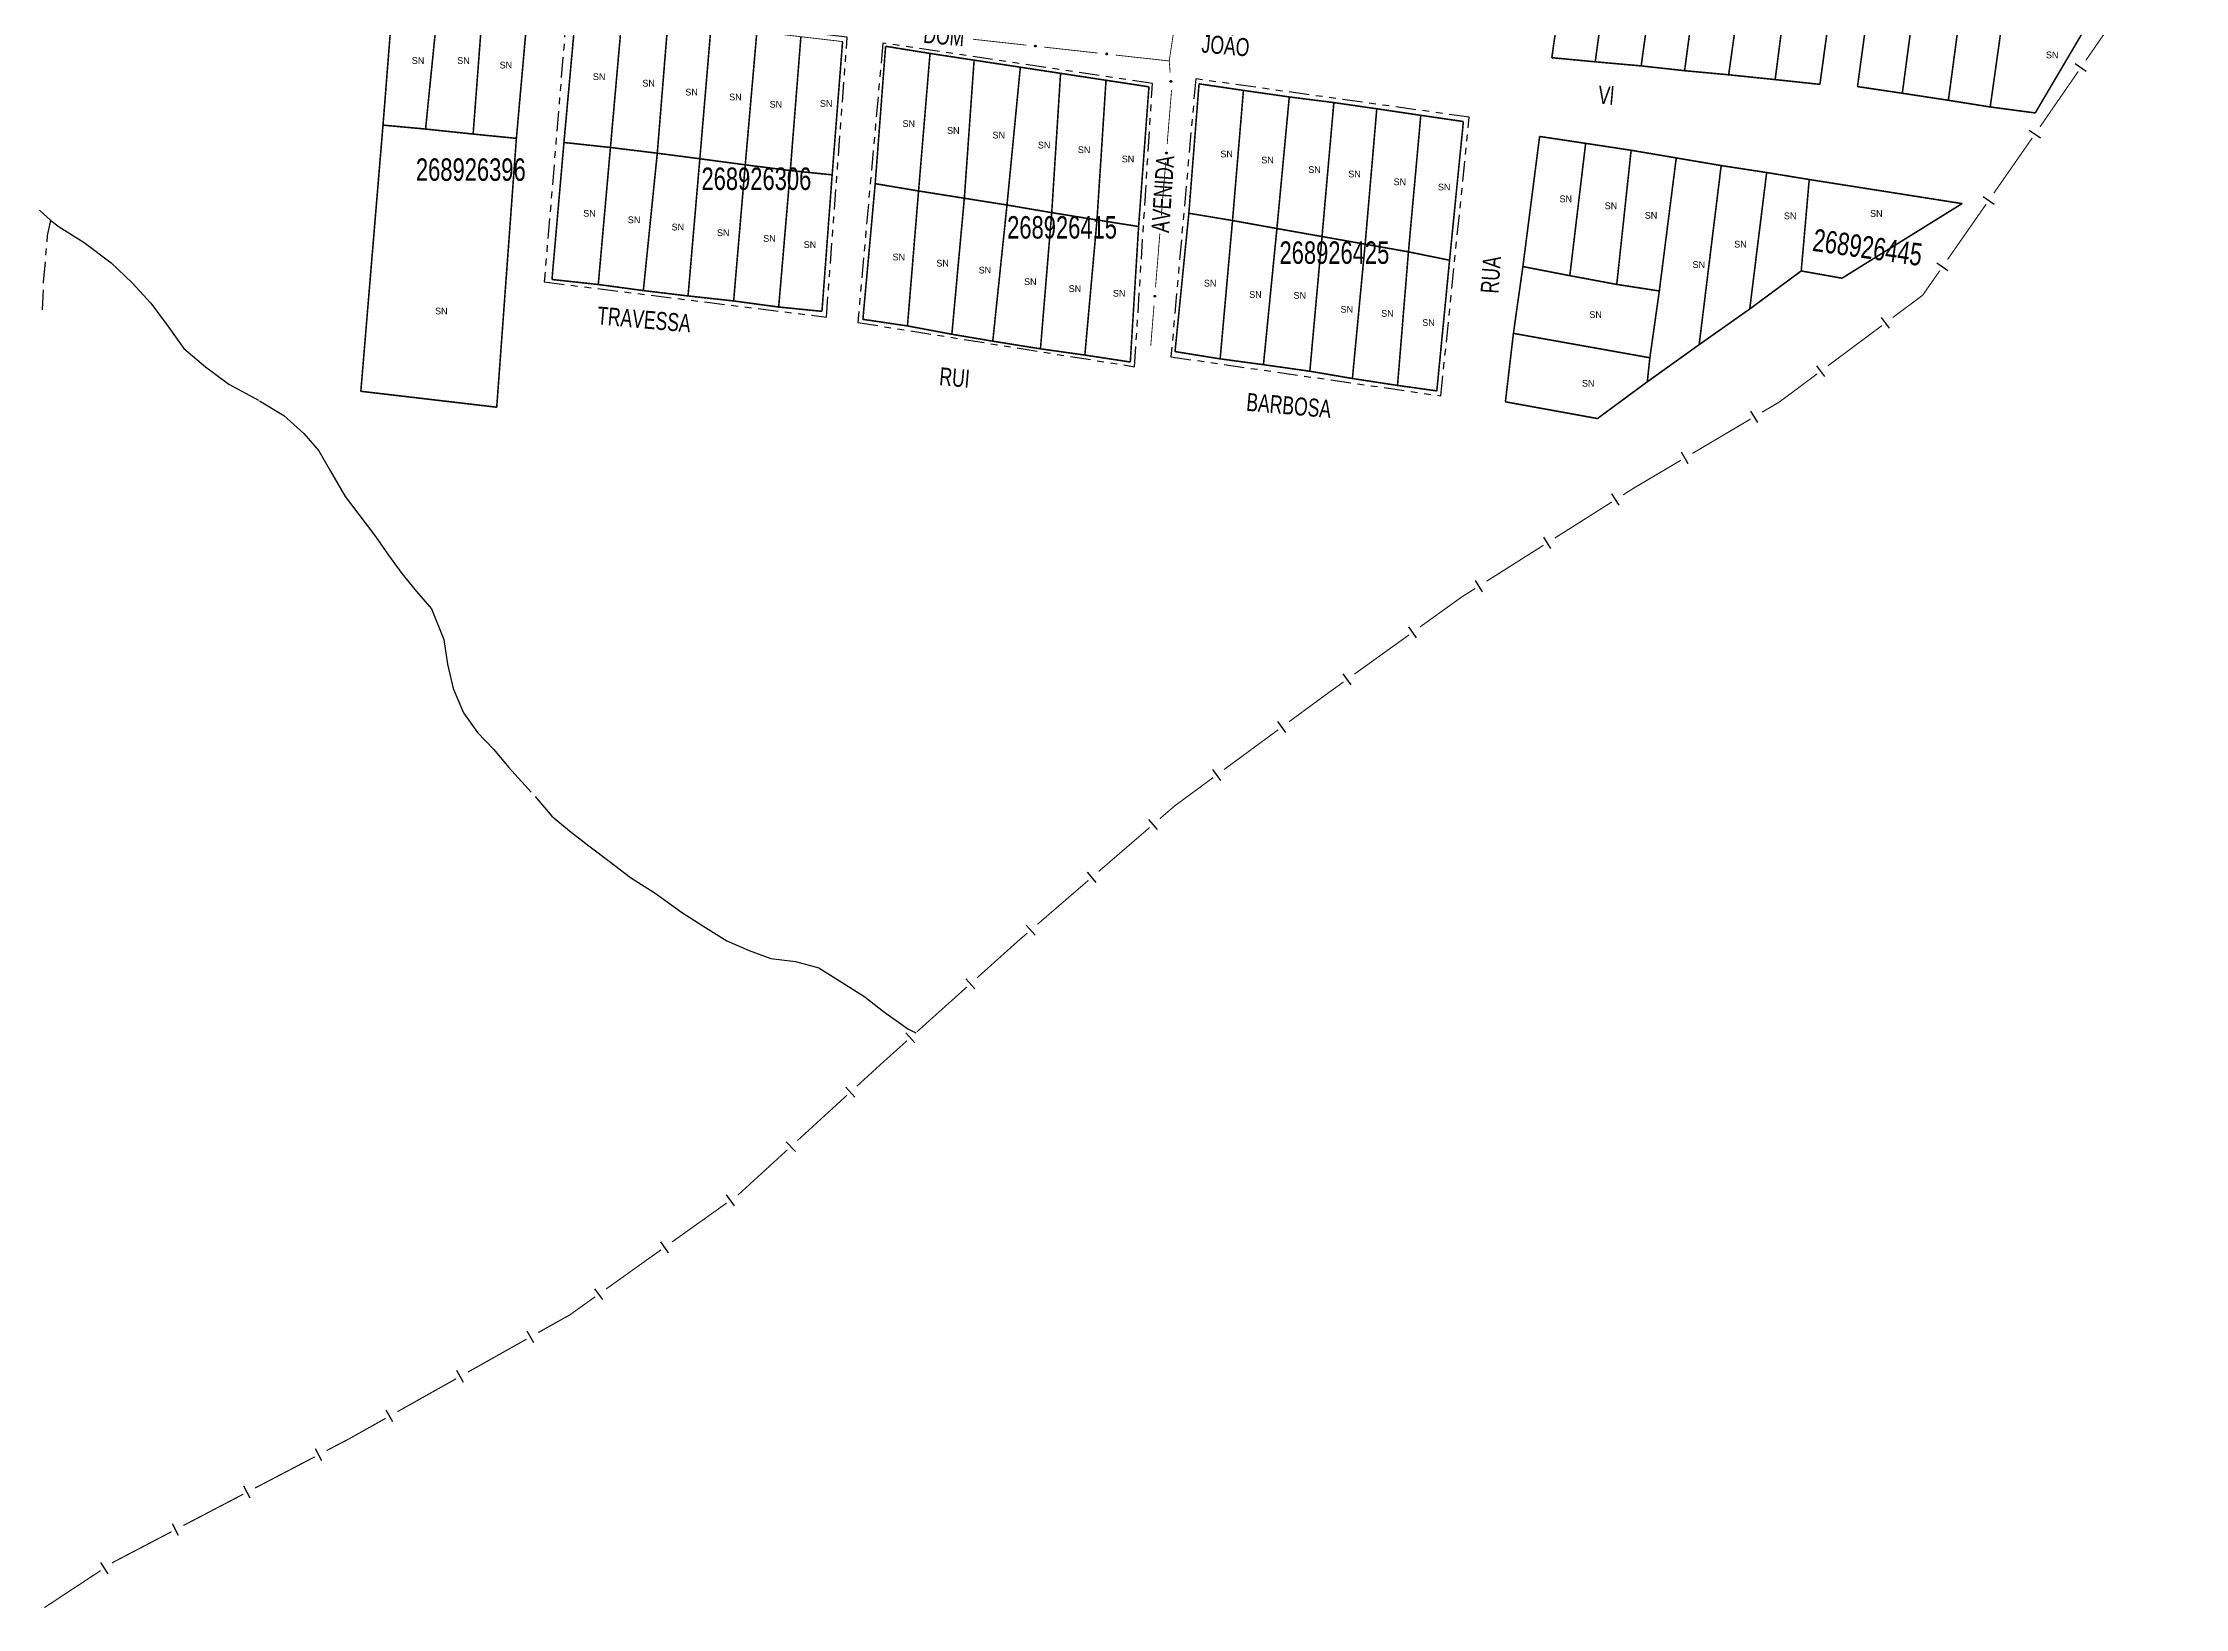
# Model space of a CAD drawing. Extents: x 211453 to 215163, y 4877397 to 4881305.
# Drawn here: x 213236.6 to 213713.9, y 4877944.4 to 4878293 of the extents above; entities that cross this region are included whole.
import ezdxf
from ezdxf.enums import TextEntityAlignment as Align

# ---------------------------------------------------------------- set-up
doc = ezdxf.new("R2010")
doc.units = 0
doc.header["$LTSCALE"] = 1.5
doc.header["$MEASUREMENT"] = 0
doc.linetypes.add('TRACO_13', pattern=[8, 5, -1, 1, -1])
doc.linetypes.add('TRACO_25', pattern=[8, 3, -1, 1, -1, 1, -1])
for name, color, linetype in [('CD_MALHA_LOTES', 7, 'CONTINUOUS'), ('CD_TXT_QUADRA', 255, 'CONTINUOUS'), ('HD-CURSO-INTER', 170, 'CONTINUOUS'), ('LM-LIM-SETORES-BAIRROS', 250, 'CONTINUOUS'), ('RU-QUADRA', 210, 'CONTINUOUS'), ('SV-EIXO-RUA-N-PAV', 6, 'CONTINUOUS'), ('SV-RUA-NAO-PAV', 7, 'CONTINUOUS'), ('SV-TXT-RUA-N-PAV', 7, 'CONTINUOUS'), ('Th_NmrPort', 1, 'CONTINUOUS')]:
    doc.layers.add(name, color=color, linetype=linetype)
doc.styles.add('ARIAL', font='ARIAL.SHX')

msp = doc.modelspace()

# ---------------------------------------------------------------- linework, layer by layer
at = {"layer": 'CD_MALHA_LOTES', "linetype": 'Continuous', "const_width": 0.35, "flags": 128}
for points in [[(213577.008342, 4878319.34088), (213572.820857, 4878289.685868)], [(213582.490142, 4878288.772235), (213586.525355, 4878318.503382)], [(213592.730447, 4878287.858602), (213596.803729, 4878317.513613)], [(213602.399732, 4878286.792697), (213606.396877, 4878316.676116)], [(213612.221289, 4878285.879063), (213616.408774, 4878315.686347)], [(213622.575799, 4878284.813158), (213626.45874, 4878314.696577)], [(213636.660977, 4878313.782944), (213632.549628, 4878283.747253)], [(213640.919478, 4878283.256101), (213644.914929, 4878312.59525)], [(213650.908107, 4878281.767599), (213654.864387, 4878311.49846)], [(213661.170933, 4878280.200756), (213665.205556, 4878310.323327)], [(213670.493654, 4878278.712254), (213674.763303, 4878309.069852)], [(213312.405541, 4878274.670173), (213314.716077, 4878303.950244)], [(213321.886706, 4878273.793763), (213324.834632, 4878303.073834)], [(213332.483303, 4878272.678332), (213334.714166, 4878302.197423)], [(213697.600051, 4878306.327875), (213680.521454, 4878277.380437)], [(213344.753047, 4878301.321013), (213342.123817, 4878271.722248)], [(213352.720414, 4878270.806001), (213355.429318, 4878300.60395)], [(213363.07799, 4878269.690569), (213365.70722, 4878299.408845)], [(213373.515239, 4878268.415791), (213375.905449, 4878297.974719)], [(213382.996405, 4878267.180849), (213385.506125, 4878296.859288)], [(213393.11496, 4878265.826397), (213395.704354, 4878295.504836)], [(213403.153842, 4878264.551618), (213405.510134, 4878294.360451)], [(213414.798428, 4878293.276459), (213412.47566, 4878263.595534)], [(213422.067887, 4878261.629913), (213424.385923, 4878292.228616)], [(213424.385923, 4878292.228616), (213434.2807, 4878290.633029)], [(213431.726713, 4878260.007231), (213434.2807, 4878290.633029)], [(213434.2807, 4878290.633029), (213444.101648, 4878289.137392)], [(213441.926434, 4878258.384548), (213444.101648, 4878289.137392)], [(213444.101648, 4878289.137392), (213454.401969, 4878287.568751)], [(213451.430719, 4878256.877771), (213454.401969, 4878287.568751)], [(213454.401969, 4878287.568751), (213463.369204, 4878286.203127)], [(213572.820857, 4878289.685868), (213582.490142, 4878288.772235)], [(213592.730447, 4878287.858602), (213582.490142, 4878288.772235)], [(213602.399732, 4878286.792697), (213592.730447, 4878287.858602)], [(213461.398627, 4878255.177818), (213463.369204, 4878286.203127)], [(213463.369204, 4878286.203127), (213473.492228, 4878284.661486)], [(213471.482442, 4878253.555135), (213473.492228, 4878284.661486)], [(213473.492228, 4878284.661486), (213483.056453, 4878283.204946)], [(213483.056453, 4878283.204946), (213480.751969, 4878252.087211)], [(213491.948773, 4878255.043278), (213494.218679, 4878283.862984)], [(213494.218679, 4878283.862984), (213504.108986, 4878282.403758)], [(213612.221289, 4878285.879063), (213602.399732, 4878286.792697)], [(213622.575799, 4878284.813158), (213612.221289, 4878285.879063)], [(213632.549628, 4878283.747253), (213622.575799, 4878284.813158)], [(213650.908107, 4878281.767599), (213640.919478, 4878283.256101)], [(213501.676943, 4878253.421917), (213504.108986, 4878282.403758)], [(213504.108986, 4878282.403758), (213514.323565, 4878280.944533)], [(213511.56725, 4878251.638419), (213514.323565, 4878280.944533)], [(213514.323565, 4878280.944533), (213524.254406, 4878279.687977)], [(213521.619693, 4878249.854921), (213524.254406, 4878279.687977)], [(213524.254406, 4878279.687977), (213533.82044, 4878278.30982)], [(213531.226261, 4878248.152491), (213533.82044, 4878278.30982)], [(213533.82044, 4878278.30982), (213543.629679, 4878276.850594)], [(213661.170933, 4878280.200756), (213650.908107, 4878281.767599)], [(213670.493654, 4878278.712254), (213661.170933, 4878280.200756)], [(213680.521454, 4878277.380437), (213670.493654, 4878278.712254)], [(213312.405541, 4878274.670173), (213307.465774, 4878215.392969)], [(213321.886706, 4878273.793763), (213312.405541, 4878274.670173)], [(213332.483303, 4878272.678332), (213321.886706, 4878273.793763)], [(213540.873364, 4878246.450061), (213543.629679, 4878276.850594)], [(213543.629679, 4878276.850594), (213553.114645, 4878275.472437)], [(213553.114645, 4878275.472437), (213550.034058, 4878244.585495)], [(213342.123817, 4878271.722248), (213332.483303, 4878272.678332)], [(213337.741765, 4878211.847491), (213342.123817, 4878271.722248)], [(213352.720414, 4878270.806001), (213350.051346, 4878240.290988)], [(213363.07799, 4878269.690569), (213352.720414, 4878270.806001)], [(213360.369085, 4878239.175557), (213363.07799, 4878269.690569)], [(213373.515239, 4878268.415791), (213363.07799, 4878269.690569)], [(213370.407966, 4878237.821105), (213373.515239, 4878268.415791)], [(213382.996405, 4878267.180849), (213373.515239, 4878268.415791)], [(213566.369277, 4878243.166803), (213570.098409, 4878272.148645)], [(213570.098409, 4878272.148645), (213580.353523, 4878270.608351)], [(213576.827061, 4878241.140101), (213580.353523, 4878270.608351)], [(213580.353523, 4878270.608351), (213590.487034, 4878269.068058)], [(213587.284844, 4878239.194467), (213590.487034, 4878269.068058)], [(213590.487034, 4878269.068058), (213600.539476, 4878267.365628)], [(213380.367174, 4878236.626), (213382.996405, 4878267.180849)], [(213393.11496, 4878265.826397), (213382.996405, 4878267.180849)], [(213390.525566, 4878235.510568), (213393.11496, 4878265.826397)], [(213403.153842, 4878264.551618), (213393.11496, 4878265.826397)], [(213400.564448, 4878234.156116), (213403.153842, 4878264.551618)], [(213412.47566, 4878263.595534), (213403.153842, 4878264.551618)], [(213596.76981, 4878237.735242), (213600.539476, 4878267.365628)], [(213600.539476, 4878267.365628), (213610.551385, 4878265.663198)], [(213605.646766, 4878225.777699), (213610.551385, 4878265.663198)], [(213610.551385, 4878265.663198), (213620.682438, 4878264.110029)], [(213616.91523, 4878233.722371), (213620.682438, 4878264.110029)], [(213620.682438, 4878264.110029), (213630.16905, 4878262.557189)], [(213412.47566, 4878263.595534), (213410.204961, 4878233.200032)], [(213419.324781, 4878231.417105), (213422.067887, 4878261.629913)], [(213431.726713, 4878260.007231), (213422.067887, 4878261.629913)], [(213429.254054, 4878229.948964), (213431.726713, 4878260.007231)], [(213441.926434, 4878258.384548), (213431.726713, 4878260.007231)], [(213628.386365, 4878242.193986), (213630.16905, 4878262.557189)], [(213630.16905, 4878262.557189), (213664.21846, 4878257.191583)], [(213439.144692, 4878228.094469), (213441.926434, 4878258.384548)], [(213451.430719, 4878256.877771), (213441.926434, 4878258.384548)], [(213448.262624, 4878226.549057), (213451.430719, 4878256.877771)], [(213461.398627, 4878255.177818), (213451.430719, 4878256.877771)], [(213458.887332, 4878224.849103), (213461.398627, 4878255.177818)], [(213471.482442, 4878253.555135), (213461.398627, 4878255.177818)], [(213491.948773, 4878255.043278), (213488.868185, 4878224.237405)], [(213501.676943, 4878253.421917), (213491.948773, 4878255.043278)], [(213664.21846, 4878257.191583), (213637.465991, 4878240.572625)], [(213468.77797, 4878223.458233), (213471.482442, 4878253.555135)], [(213480.751969, 4878252.087211), (213471.482442, 4878253.555135)], [(213480.751969, 4878252.087211), (213478.90042, 4878221.91282)], [(213498.920628, 4878222.616043), (213501.676943, 4878253.421917)], [(213511.56725, 4878251.638419), (213501.676943, 4878253.421917)], [(213508.567731, 4878221.318954), (213511.56725, 4878251.638419)], [(213521.619693, 4878249.854921), (213511.56725, 4878251.638419)], [(213518.903912, 4878219.859728), (213521.619693, 4878249.854921)], [(213531.226261, 4878248.152491), (213521.619693, 4878249.854921)], [(213528.388878, 4878218.238366), (213531.226261, 4878248.152491)], [(213540.873364, 4878246.450061), (213531.226261, 4878248.152491)], [(213538.441321, 4878216.698073), (213540.873364, 4878246.450061)], [(213550.034058, 4878244.585495), (213540.873364, 4878246.450061)], [(213550.034058, 4878244.585495), (213547.196675, 4878215.482051)], [(213350.051346, 4878240.290988), (213360.369085, 4878239.175557)], [(213564.261507, 4878228.290809), (213566.369277, 4878243.166803)], [(213576.827061, 4878241.140101), (213566.369277, 4878243.166803)], [(213587.284844, 4878239.194467), (213576.827061, 4878241.140101)], [(213628.386365, 4878242.193986), (213616.91523, 4878233.722371)], [(213637.465991, 4878240.572625), (213628.386365, 4878242.193986)], [(213370.407966, 4878237.821105), (213360.369085, 4878239.175557)], [(213380.367174, 4878236.626), (213370.407966, 4878237.821105)], [(213390.525566, 4878235.510568), (213380.367174, 4878236.626)], [(213400.564448, 4878234.156116), (213390.525566, 4878235.510568)], [(213596.76981, 4878237.735242), (213587.284844, 4878239.194467)], [(213594.66204, 4878222.859247), (213596.76981, 4878237.735242)], [(213410.204961, 4878233.200032), (213400.564448, 4878234.156116)], [(213429.254054, 4878229.948964), (213419.324781, 4878231.417105)], [(213616.91523, 4878233.722371), (213605.646766, 4878225.777699)], [(213439.144692, 4878228.094469), (213429.254054, 4878229.948964)], [(213448.262624, 4878226.549057), (213439.144692, 4878228.094469)], [(213458.887332, 4878224.849103), (213448.262624, 4878226.549057)], [(213562.478009, 4878213.050009), (213564.261507, 4878228.290809)], [(213564.261507, 4878228.290809), (213594.66204, 4878222.859247)], [(213605.646766, 4878225.777699), (213594.094563, 4878217.508754)], [(213468.77797, 4878223.458233), (213458.887332, 4878224.849103)], [(213478.90042, 4878221.91282), (213468.77797, 4878223.458233)], [(213488.868185, 4878224.237405), (213498.920628, 4878222.616043)], [(213508.567731, 4878221.318954), (213498.920628, 4878222.616043)], [(213518.903912, 4878219.859728), (213508.567731, 4878221.318954)], [(213594.66204, 4878222.859247), (213594.094563, 4878217.508754)], [(213528.388878, 4878218.238366), (213518.903912, 4878219.859728)], [(213538.441321, 4878216.698073), (213528.388878, 4878218.238366)], [(213547.196675, 4878215.482051), (213538.441321, 4878216.698073)], [(213594.094563, 4878217.508754), (213582.988235, 4878209.320877)], [(213307.465774, 4878215.392969), (213337.741765, 4878211.847491)], [(213582.988235, 4878209.320877), (213562.478009, 4878213.050009)]]:
    msp.add_lwpolyline(points, dxfattribs=at)
at = {"layer": 'HD-CURSO-INTER', "linetype": 'TRACO_13'}
msp.add_polyline3d([(213235.884545, 4878255.732645, 7.441945), (213238.417771, 4878253.426588, 7.441945), (213240.267246, 4878252.039334, 7.441945), (213245.846363, 4878248.539797, 7.441945), (213251.825301, 4878244.020354, 7.441945), (213256.524333, 4878239.580863, 7.441945), (213260.703374, 4878234.981367, 7.441945), (213264.302413, 4878230.121872, 7.421953), (213268.001394, 4878224.922407, 7.421953), (213272.860467, 4878220.822894, 7.282009), (213278.059558, 4878216.983371, 7.282009), (213284.878563, 4878213.263893, 7.222034), (213290.317722, 4878209.984334, 7.162057), (213294.796831, 4878205.964802, 7.022113), (213298.096046, 4878202.145214, 6.942146), (213300.695197, 4878197.605661, 6.88217), (213303.974132, 4878191.92622, 6.68225), (213307.033335, 4878187.926639, 6.662258), (213310.752369, 4878183.087146, 6.68225), (213313.651558, 4878178.927573, 6.68225), (213316.630748, 4878174.807998, 6.702242), (213319.869942, 4878170.828422, 6.622274), (213323.209142, 4878166.928842, 6.622274), (213325.987935, 4878160.089477, 6.642266), (213326.747062, 4878154.609936, 6.642266), (213328.04616, 4878149.170411, 6.562298), (213330.305203, 4878143.770914, 6.402362), (213333.464342, 4878139.391366, 6.442346), (213337.063544, 4878135.611786, 6.462338), (213340.362743, 4878131.692206, 6.442346), (213346.301383, 4878125.172921, 6.442346), (213350.040476, 4878120.733397, 6.242426), (213353.959741, 4878117.513783, 6.262418), (213358.238969, 4878114.194188, 6.28241), (213362.778164, 4878110.774611, 6.18245), (213367.577307, 4878107.11506, 6.122474), (213373.056434, 4878103.635519, 6.122474), (213378.895417, 4878099.356052, 6.142466), (213383.634657, 4878096.316451, 6.142466), (213388.993822, 4878093.036889, 6.162458), (213393.953171, 4878090.81723, 6.162458), (213398.832601, 4878089.097529, 6.162458), (213404.292154, 4878088.437763, 6.18245), (213409.531606, 4878087.01805, 6.18245), (213414.730783, 4878083.758482, 6.162458), (213419.76998, 4878080.558903, 6.122474), (213423.889227, 4878077.299299, 5.982531), (213429.308297, 4878073.419787, 6.042506), (213431.13581, 4878072.537793, 6.022514)], dxfattribs=at)
at = {"layer": 'LM-LIM-SETORES-BAIRROS', "const_width": 0.25}
for points in [[(213691.807186, 4878289.090551), (213700.332638, 4878301.432215)], [(213681.576645, 4878274.280553), (213690.102096, 4878286.622218)], [(213671.28846, 4878259.510557), (213679.866425, 4878271.81578)], [(213660.994903, 4878244.744288), (213669.572867, 4878257.049512)], [(213655.449527, 4878236.78936), (213659.27931, 4878242.283244)], [(213648.790291, 4878231.830111), (213655.206523, 4878236.608391)], [(213655.206523, 4878236.608391), (213655.449527, 4878236.78936)], [(213634.353767, 4878221.078982), (213646.384203, 4878230.038257)], [(213623.481778, 4878212.982424), (213631.947679, 4878219.287127)], [(213619.655665, 4878210.721116), (213623.099204, 4878212.756315)], [(213623.099204, 4878212.756315), (213623.481778, 4878212.982424)], [(213604.159739, 4878201.562716), (213617.073011, 4878209.194716)], [(213591.028036, 4878193.80162), (213601.577084, 4878200.036317)], [(213588.70712, 4878192.333508), (213590.39735, 4878193.402675)], [(213590.39735, 4878193.402675), (213591.028036, 4878193.80162)], [(213573.495042, 4878182.710998), (213586.171773, 4878190.729756)], [(213558.282964, 4878173.088489), (213570.959696, 4878181.107247)], [(213543.448957, 4878162.905722), (213552.380919, 4878169.326006)], [(213552.380919, 4878169.326006), (213552.718363, 4878169.56856)], [(213552.718363, 4878169.56856), (213555.747618, 4878171.484737)], [(213528.833018, 4878152.399803), (213541.012967, 4878161.154735)], [(213522.803362, 4878148.065693), (213526.397028, 4878150.648816)], [(213514.284097, 4878141.801701), (213522.340685, 4878147.725499)], [(213522.340685, 4878147.725499), (213522.803362, 4878148.065693)], [(213499.782237, 4878131.138865), (213511.86712, 4878140.024562)], [(213488.815457, 4878123.075279), (213497.365261, 4878129.361725)], [(213485.492723, 4878120.209564), (213488.521781, 4878122.821997)], [(213488.521781, 4878122.821997), (213488.815457, 4878123.075279)], [(213471.861961, 4878108.453615), (213483.220929, 4878118.250239)], [(213458.231198, 4878096.697667), (213469.590167, 4878106.494291)], [(213444.758415, 4878084.762148), (213453.689667, 4878092.77668)], [(213453.689667, 4878092.77668), (213453.807481, 4878092.882401)], [(213453.807481, 4878092.882401), (213455.959404, 4878094.738343)], [(213431.361536, 4878072.740349), (213442.525602, 4878082.758515)], [(213423.605523, 4878065.780428), (213429.128723, 4878070.736716)], [(213418.014514, 4878060.663536), (213423.178364, 4878065.389492)], [(213423.178364, 4878065.389492), (213423.605523, 4878065.780428)], [(213404.736044, 4878048.511078), (213415.801436, 4878058.638126)], [(213391.602432, 4878036.491194), (213402.522966, 4878046.485668)], [(213376.78693, 4878025.926694), (213388.999947, 4878034.635438)], [(213391.44255, 4878036.377187), (213391.602432, 4878036.491194)], [(213362.13131, 4878015.476201), (213374.344327, 4878024.184946)], [(213354.088306, 4878009.740971), (213359.688707, 4878013.734453)], [(213347.006947, 4878005.764196), (213353.982281, 4878009.681429)], [(213353.982281, 4878009.681429), (213354.088306, 4878009.740971)], [(213331.312445, 4877996.950422), (213344.391196, 4878004.295234)], [(213315.617943, 4877988.136648), (213328.696695, 4877995.48146)], [(213304.27321, 4877981.789253), (213304.882303, 4877982.107689)], [(213304.882303, 4877982.107689), (213313.002193, 4877986.667686)], [(213283.89066, 4877971.133191), (213297.183627, 4877978.082797)], [(213299.842221, 4877979.472718), (213304.27321, 4877981.789253)], [(213267.939099, 4877962.793663), (213281.232067, 4877969.743269)], [(213252.456013, 4877954.699056), (213265.280506, 4877961.403742)], [(213252.014426, 4877954.408445), (213252.456013, 4877954.699056)], [(213236.978373, 4877944.513137), (213249.508417, 4877952.759227)]]:
    msp.add_lwpolyline(points, dxfattribs=at)
at = {"layer": 'LM-LIM-SETORES-BAIRROS'}
for points in [[(213691.904626, 4878286.59245), (213689.436293, 4878288.297541)], [(213681.668811, 4878271.778332), (213679.207766, 4878273.493925)], [(213671.375254, 4878257.012064), (213668.914209, 4878258.727657)], [(213661.081697, 4878242.245795), (213658.620652, 4878243.961388)], [(213648.08216, 4878229.432498), (213646.290305, 4878231.838585)], [(213633.645636, 4878218.681369), (213631.853781, 4878221.087456)], [(213618.697095, 4878208.412188), (213617.170695, 4878210.994843)], [(213603.201169, 4878199.253789), (213601.674769, 4878201.836444)], [(213587.818765, 4878189.996667), (213586.215013, 4878192.532013)], [(213572.606687, 4878180.374157), (213571.002935, 4878182.909504)], [(213557.394609, 4878170.751648), (213555.790857, 4878173.286994)], [(213542.700457, 4878160.520403), (213540.94947, 4878162.956393)], [(213528.084518, 4878150.014484), (213526.333532, 4878152.450473)], [(213513.561349, 4878139.408453), (213511.784209, 4878141.82543)], [(213499.059489, 4878128.745617), (213497.28235, 4878131.162593)], [(213484.957856, 4878117.76745), (213482.998532, 4878120.039244)], [(213471.327094, 4878106.011502), (213469.367769, 4878108.283296)], [(213457.696331, 4878094.255554), (213455.737007, 4878096.527348)], [(213444.271689, 4878082.309986), (213442.268056, 4878084.542799)], [(213430.87481, 4878070.288188), (213428.871177, 4878072.521001)], [(213417.551833, 4878058.206724), (213415.526424, 4878060.419802)], [(213404.273363, 4878046.054266), (213402.247954, 4878048.267344)], [(213390.685023, 4878033.99472), (213388.943274, 4878036.437323)], [(213376.029402, 4878023.544227), (213374.287654, 4878025.98683)], [(213361.373782, 4878013.093734), (213359.632034, 4878015.536337)], [(213345.997594, 4878003.477013), (213344.528632, 4878006.092763)], [(213330.303093, 4877994.663239), (213328.83413, 4877997.278989)], [(213314.608591, 4877985.849465), (213313.139628, 4877988.465215)], [(213298.764786, 4877977.216807), (213297.374864, 4877979.8754)], [(213282.813225, 4877968.87728), (213281.423304, 4877971.535873)], [(213266.861664, 4877960.537753), (213265.471743, 4877963.196346)], [(213251.168362, 4877952.055962), (213249.519144, 4877954.561971)]]:
    msp.add_lwpolyline(points, dxfattribs=at)
at = {"layer": 'RU-QUADRA', "linetype": 'Continuous', "const_width": 0.18, "flags": 128}
for points in [[(213580.434467, 4878348.995891), (213590.14182, 4878348.310666), (213600.496329, 4878347.397033), (213610.089478, 4878346.483399), (213620.710464, 4878345.417494), (213630.151341, 4878344.656133), (213640.658122, 4878343.666364), (213636.660977, 4878313.782944), (213632.549628, 4878283.747253), (213622.575799, 4878284.813158), (213612.221289, 4878285.879063), (213602.399732, 4878286.792697), (213592.730447, 4878287.858602), (213582.490142, 4878288.772235), (213572.820857, 4878289.685868), (213577.008342, 4878319.34088)], [(213648.792868, 4878342.326111), (213644.914929, 4878312.59525), (213640.919478, 4878283.256101), (213650.908107, 4878281.767599), (213661.170933, 4878280.200756), (213670.493654, 4878278.712254), (213680.521454, 4878277.380437), (213697.600051, 4878306.327875), (213713.777713, 4878333.316759), (213698.736013, 4878335.275314), (213688.786555, 4878336.528789), (213679.032952, 4878338.017291), (213669.083494, 4878339.505792), (213658.742325, 4878340.915951)], [(213344.753047, 4878301.321013), (213342.123817, 4878271.722248), (213337.741765, 4878211.847491), (213307.465774, 4878215.392969), (213312.405541, 4878274.670173), (213314.716077, 4878303.950244), (213324.834632, 4878303.073834), (213334.714166, 4878302.197423)], [(213414.798428, 4878293.276459), (213412.47566, 4878263.595534), (213410.204961, 4878233.200032), (213400.564448, 4878234.156116), (213390.525566, 4878235.510568), (213380.367174, 4878236.626), (213370.407966, 4878237.821105), (213360.369085, 4878239.175557), (213350.051346, 4878240.290988), (213352.720414, 4878270.806001), (213355.429318, 4878300.60395), (213365.70722, 4878299.408845), (213375.905449, 4878297.974719), (213385.506125, 4878296.859288), (213395.704354, 4878295.504836), (213405.510134, 4878294.360451)], [(213483.056453, 4878283.204946), (213473.492228, 4878284.661486), (213463.369204, 4878286.203127), (213454.401969, 4878287.568751), (213444.101648, 4878289.137392), (213434.2807, 4878290.633029), (213424.385923, 4878292.228616), (213422.067887, 4878261.629913), (213419.324781, 4878231.417105), (213429.254054, 4878229.948964), (213439.144692, 4878228.094469), (213448.262624, 4878226.549057), (213458.887332, 4878224.849103), (213468.77797, 4878223.458233), (213478.90042, 4878221.91282), (213480.751969, 4878252.087211)], [(213553.114645, 4878275.472437), (213543.629679, 4878276.850594), (213533.82044, 4878278.30982), (213524.254406, 4878279.687977), (213514.323565, 4878280.944533), (213504.108986, 4878282.403758), (213494.218679, 4878283.862984), (213491.948773, 4878255.043278), (213488.868185, 4878224.237405), (213498.920628, 4878222.616043), (213508.567731, 4878221.318954), (213518.903912, 4878219.859728), (213528.388878, 4878218.238366), (213538.441321, 4878216.698073), (213547.196675, 4878215.482051), (213550.034058, 4878244.585495)], [(213570.098409, 4878272.148645), (213580.353523, 4878270.608351), (213590.487034, 4878269.068058), (213600.539476, 4878267.365628), (213610.551385, 4878265.663198), (213620.682438, 4878264.110029), (213630.16905, 4878262.557189), (213664.21846, 4878257.191583), (213637.465991, 4878240.572625), (213628.386365, 4878242.193986), (213616.91523, 4878233.722371), (213605.646766, 4878225.777699), (213594.094563, 4878217.508754), (213582.988235, 4878209.320877), (213562.478009, 4878213.050009), (213564.261507, 4878228.290809), (213566.369277, 4878243.166803)]]:
    msp.add_lwpolyline(points, close=True, dxfattribs=at)
at = {"layer": 'SV-EIXO-RUA-N-PAV', "const_width": 0.18}
for points in [[(213488.996468, 4878298.278434), (213487.63526, 4878289.381968)], [(213455.76448, 4878292.477571), (213443.837335, 4878293.797882)], [(213471.667339, 4878290.717157), (213459.740194, 4878292.037468)], [(213487.570199, 4878288.956744), (213475.643054, 4878290.277054)], [(213487.63526, 4878289.381968), (213487.570199, 4878288.956744)], [(213487.570199, 4878288.956744), (213487.781426, 4878286.395612)], [(213488.091413, 4878282.409138), (213487.116616, 4878270.448797)], [(213486.791683, 4878266.462016), (213485.816886, 4878254.501675)], [(213485.491953, 4878250.514894), (213484.517156, 4878238.554553)], [(213484.192223, 4878234.567772), (213483.461125, 4878225.597516)], [(213483.461125, 4878225.597516), (213483.456313, 4878225.538473)]]:
    msp.add_lwpolyline(points, dxfattribs=at)
at = {"layer": 'SV-EIXO-RUA-N-PAV'}
for points in [[(213457.883034, 4878292.132299), (213457.845292, 4878292.101193), (213457.806494, 4878292.082176), (213457.769569, 4878292.075629), (213457.735432, 4878292.078351), (213457.700821, 4878292.08507), (213457.66742, 4878292.099543), (213457.633908, 4878292.123818), (213457.602438, 4878292.161459), (213457.58557, 4878292.202484), (213457.577214, 4878292.238341), (213457.578004, 4878292.274101), (213457.585094, 4878292.307614), (213457.601275, 4878292.341812), (213457.626206, 4878292.375533), (213457.664822, 4878292.406261), (213457.702986, 4878292.424644), (213457.738867, 4878292.430038), (213457.774813, 4878292.429017), (213457.810066, 4878292.421734), (213457.842771, 4878292.407339), (213457.876678, 4878292.382175), (213457.906501, 4878292.34366), (213457.92527, 4878292.305805), (213457.931167, 4878292.270009), (213457.929365, 4878292.234642), (213457.923048, 4878292.199846), (213457.909898, 4878292.165666), (213457.883034, 4878292.132299)], [(213473.785893, 4878290.371885), (213473.748151, 4878290.340779), (213473.709354, 4878290.321762), (213473.672429, 4878290.315215), (213473.638291, 4878290.317937), (213473.60368, 4878290.324656), (213473.57028, 4878290.339129), (213473.536767, 4878290.363404), (213473.505298, 4878290.401045), (213473.488429, 4878290.44207), (213473.480074, 4878290.477927), (213473.480863, 4878290.513687), (213473.487953, 4878290.5472), (213473.504134, 4878290.581398), (213473.529066, 4878290.615119), (213473.567681, 4878290.645847), (213473.605845, 4878290.66423), (213473.641727, 4878290.669625), (213473.677673, 4878290.668603), (213473.712925, 4878290.66132), (213473.74563, 4878290.646925), (213473.779537, 4878290.621761), (213473.809361, 4878290.583246), (213473.82813, 4878290.545391), (213473.834027, 4878290.509595), (213473.832225, 4878290.474229), (213473.825908, 4878290.439432), (213473.812757, 4878290.405252), (213473.785893, 4878290.371885)], [(213488.043715, 4878284.554622), (213488.081468, 4878284.52353), (213488.107557, 4878284.489088), (213488.121049, 4878284.454099), (213488.124909, 4878284.420071), (213488.124937, 4878284.384814), (213488.117123, 4878284.349261), (213488.099709, 4878284.311723), (213488.068785, 4878284.273632), (213488.031746, 4878284.249225), (213487.998151, 4878284.234163), (213487.9629, 4878284.228095), (213487.928649, 4878284.228642), (213487.891988, 4878284.23798), (213487.854118, 4878284.255998), (213487.816569, 4878284.28802), (213487.791224, 4878284.321962), (213487.779063, 4878284.356148), (213487.773187, 4878284.391625), (213487.77359, 4878284.42762), (213487.781461, 4878284.462475), (213487.799672, 4878284.50057), (213487.831768, 4878284.537212), (213487.865332, 4878284.562878), (213487.899339, 4878284.575516), (213487.934396, 4878284.580515), (213487.969758, 4878284.580973), (213488.005824, 4878284.574606), (213488.043715, 4878284.554622)], [(213487.075538, 4878268.58967), (213487.107723, 4878268.552844), (213487.127853, 4878268.514612), (213487.135466, 4878268.477892), (213487.133732, 4878268.44369), (213487.128017, 4878268.4089), (213487.114516, 4878268.375095), (213487.091221, 4878268.340894), (213487.054506, 4878268.308349), (213487.013986, 4878268.290301), (213486.978385, 4878268.280912), (213486.942617, 4878268.280666), (213486.908913, 4878268.286784), (213486.874262, 4878268.301969), (213486.839833, 4878268.325915), (213486.808001, 4878268.363626), (213486.788523, 4878268.401242), (213486.782092, 4878268.436953), (213486.782073, 4878268.472913), (213486.788334, 4878268.508362), (213486.801778, 4878268.541469), (213486.82595, 4878268.57609), (213486.863586, 4878268.607015), (213486.900883, 4878268.626871), (213486.936493, 4878268.633801), (213486.971897, 4878268.633022), (213487.006861, 4878268.627715), (213487.041408, 4878268.615558), (213487.075538, 4878268.58967)], [(213485.775808, 4878252.642548), (213485.807993, 4878252.605722), (213485.828124, 4878252.56749), (213485.835736, 4878252.53077), (213485.834002, 4878252.496568), (213485.828287, 4878252.461778), (213485.814786, 4878252.427972), (213485.791491, 4878252.393772), (213485.754776, 4878252.361227), (213485.714256, 4878252.343179), (213485.678655, 4878252.33379), (213485.642887, 4878252.333544), (213485.609183, 4878252.339662), (213485.574532, 4878252.354847), (213485.540103, 4878252.378793), (213485.508271, 4878252.416504), (213485.488793, 4878252.45412), (213485.482362, 4878252.489831), (213485.482343, 4878252.525791), (213485.488604, 4878252.56124), (213485.502048, 4878252.594347), (213485.52622, 4878252.628968), (213485.563856, 4878252.659893), (213485.601153, 4878252.679749), (213485.636763, 4878252.686679), (213485.672167, 4878252.6859), (213485.707131, 4878252.680592), (213485.741678, 4878252.668436), (213485.775808, 4878252.642548)], [(213484.476078, 4878236.695426), (213484.508263, 4878236.6586), (213484.528394, 4878236.620368), (213484.536006, 4878236.583648), (213484.534272, 4878236.549446), (213484.528557, 4878236.514655), (213484.515056, 4878236.48085), (213484.491761, 4878236.44665), (213484.455046, 4878236.414105), (213484.414526, 4878236.396057), (213484.378925, 4878236.386667), (213484.343157, 4878236.386422), (213484.309453, 4878236.39254), (213484.274802, 4878236.407725), (213484.240373, 4878236.431671), (213484.208541, 4878236.469382), (213484.189063, 4878236.506998), (213484.182632, 4878236.542709), (213484.182613, 4878236.578669), (213484.188874, 4878236.614118), (213484.202318, 4878236.647225), (213484.22649, 4878236.681846), (213484.264126, 4878236.712771), (213484.301423, 4878236.732627), (213484.337033, 4878236.739557), (213484.372437, 4878236.738778), (213484.407401, 4878236.73347), (213484.441948, 4878236.721314), (213484.476078, 4878236.695426)]]:
    msp.add_lwpolyline(points, close=True, dxfattribs=at)
for points in [[(213457.929365, 4878292.234642), (213457.577214, 4878292.238341)], [(213457.931167, 4878292.270009), (213457.578004, 4878292.274101)], [(213457.927732, 4878292.25304), (213457.579644, 4878292.258624)], [(213457.924854, 4878292.289053), (213457.584603, 4878292.291024)], [(213457.92527, 4878292.305805), (213457.585094, 4878292.307614)], [(213457.923048, 4878292.199846), (213457.58557, 4878292.202484)], [(213457.922322, 4878292.216572), (213457.58614, 4878292.218092)], [(213457.913839, 4878292.325967), (213457.598001, 4878292.325235)], [(213457.911787, 4878292.183417), (213457.598512, 4878292.181029)], [(213457.906501, 4878292.34366), (213457.601275, 4878292.341812)], [(213457.909898, 4878292.165666), (213457.602438, 4878292.161459)], [(213457.887605, 4878292.36182), (213457.616823, 4878292.358846)], [(213457.895828, 4878292.150862), (213457.621883, 4878292.14412)], [(213457.876678, 4878292.382175), (213457.626206, 4878292.375533)], [(213457.883034, 4878292.132299), (213457.633908, 4878292.123818)], [(213457.853989, 4878292.392998), (213457.653276, 4878292.390505)], [(213457.861787, 4878292.11619), (213457.658061, 4878292.111285)], [(213457.842771, 4878292.407339), (213457.664822, 4878292.406261)], [(213457.845292, 4878292.101193), (213457.66742, 4878292.099543)], [(213457.822035, 4878292.414382), (213457.690335, 4878292.415233)], [(213457.823222, 4878292.090257), (213457.693028, 4878292.092313)], [(213457.806494, 4878292.082176), (213457.700821, 4878292.08507)], [(213457.810066, 4878292.421734), (213457.702986, 4878292.424644)], [(213473.832225, 4878290.474229), (213473.480074, 4878290.477927)], [(213473.834027, 4878290.509595), (213473.480863, 4878290.513687)], [(213473.830591, 4878290.492627), (213473.482504, 4878290.498211)], [(213473.827714, 4878290.528639), (213473.487463, 4878290.53061)], [(213473.82813, 4878290.545391), (213473.487953, 4878290.5472)], [(213473.825908, 4878290.439432), (213473.488429, 4878290.44207)], [(213473.825181, 4878290.456158), (213473.489, 4878290.457679)], [(213473.816698, 4878290.565553), (213473.50086, 4878290.564821)], [(213473.814647, 4878290.423003), (213473.501371, 4878290.420615)], [(213473.809361, 4878290.583246), (213473.504134, 4878290.581398)], [(213473.812757, 4878290.405252), (213473.505298, 4878290.401045)], [(213473.790464, 4878290.601406), (213473.519682, 4878290.598432)], [(213473.798687, 4878290.390448), (213473.524743, 4878290.383706)], [(213473.779537, 4878290.621761), (213473.529066, 4878290.615119)], [(213473.785893, 4878290.371885), (213473.536767, 4878290.363404)], [(213473.756849, 4878290.632584), (213473.556135, 4878290.630091)], [(213473.764647, 4878290.355776), (213473.560921, 4878290.350871)], [(213473.74563, 4878290.646925), (213473.567681, 4878290.645847)], [(213473.748151, 4878290.340779), (213473.57028, 4878290.339129)], [(213473.724894, 4878290.653968), (213473.593194, 4878290.654819)], [(213473.726081, 4878290.329843), (213473.595888, 4878290.331899)], [(213473.709354, 4878290.321762), (213473.60368, 4878290.324656)], [(213473.712925, 4878290.66132), (213473.605845, 4878290.66423)], [(213487.77359, 4878284.42762), (213487.791224, 4878284.321962)], [(213487.778515, 4878284.440774), (213487.802882, 4878284.311345)], [(213487.781461, 4878284.462475), (213487.816569, 4878284.28802)], [(213487.79339, 4878284.47623), (213487.834244, 4878284.279702)], [(213487.799672, 4878284.50057), (213487.854118, 4878284.255998)], [(213487.81756, 4878284.51519), (213487.872293, 4878284.249981)], [(213487.831768, 4878284.537212), (213487.891988, 4878284.23798)], [(213487.84773, 4878284.5478), (213487.908884, 4878284.237938)], [(213487.865332, 4878284.562878), (213487.928649, 4878284.228642)], [(213487.881854, 4878284.565675), (213487.945027, 4878284.231335)], [(213487.899339, 4878284.575516), (213487.9629, 4878284.228095)], [(213487.916651, 4878284.575391), (213487.977777, 4878284.232667)], [(213487.934396, 4878284.580515), (213487.998151, 4878284.234163)], [(213487.953481, 4878284.577059), (213488.016317, 4878284.246798)], [(213487.969758, 4878284.580973), (213488.031746, 4878284.249225)], [(213487.988039, 4878284.573063), (213488.050328, 4878284.266033)], [(213488.005824, 4878284.574606), (213488.068785, 4878284.273632)], [(213488.023046, 4878284.563628), (213488.082083, 4878284.296035)], [(213488.043715, 4878284.554622), (213488.099709, 4878284.311723)], [(213488.063591, 4878284.536851), (213488.107388, 4878284.337828)], [(213488.081468, 4878284.52353), (213488.117123, 4878284.349261)], [(213488.096425, 4878284.503961), (213488.119319, 4878284.375779)], [(213488.107557, 4878284.489088), (213488.124937, 4878284.384814)], [(213486.863586, 4878268.607015), (213486.874262, 4878268.301969)], [(213486.88106, 4878268.614861), (213486.890926, 4878268.299176)], [(213486.900883, 4878268.626871), (213486.908913, 4878268.286784)], [(213486.917639, 4878268.626939), (213486.92551, 4878268.286774)], [(213486.936493, 4878268.633801), (213486.942617, 4878268.280666)], [(213486.953554, 4878268.630857), (213486.95804, 4878268.282754)], [(213486.971897, 4878268.633022), (213486.978385, 4878268.280912)], [(213486.990163, 4878268.626505), (213486.998367, 4878268.290419)], [(213487.006861, 4878268.627715), (213487.013986, 4878268.290301)], [(213487.023609, 4878268.616933), (213487.035057, 4878268.303858)], [(213487.041408, 4878268.615558), (213487.054506, 4878268.308349)], [(213487.056612, 4878268.601922), (213487.071275, 4878268.328287)], [(213487.075538, 4878268.58967), (213487.091221, 4878268.340894)], [(213486.788334, 4878268.508362), (213486.788523, 4878268.401242)], [(213486.795336, 4878268.520538), (213486.798296, 4878268.388869)], [(213486.801778, 4878268.541469), (213486.808001, 4878268.363626)], [(213486.815788, 4878268.553098), (213486.824085, 4878268.352541)], [(213486.82595, 4878268.57609), (213486.839833, 4878268.325915)], [(213486.845981, 4878268.587601), (213486.856785, 4878268.317018)], [(213487.092254, 4878268.568898), (213487.103049, 4878268.365399)], [(213487.107723, 4878268.552844), (213487.114516, 4878268.375095)], [(213487.119292, 4878268.531099), (213487.121002, 4878268.4009)], [(213487.127853, 4878268.514612), (213487.128017, 4878268.4089)], [(213485.488604, 4878252.56124), (213485.488793, 4878252.45412)], [(213485.495607, 4878252.573416), (213485.498566, 4878252.441747)], [(213485.502048, 4878252.594347), (213485.508271, 4878252.416504)], [(213485.516058, 4878252.605976), (213485.524355, 4878252.405418)], [(213485.52622, 4878252.628968), (213485.540103, 4878252.378793)], [(213485.546251, 4878252.640479), (213485.557055, 4878252.369896)], [(213485.563856, 4878252.659893), (213485.574532, 4878252.354847)], [(213485.58133, 4878252.667739), (213485.591196, 4878252.352054)], [(213485.601153, 4878252.679749), (213485.609183, 4878252.339662)], [(213485.617909, 4878252.679817), (213485.62578, 4878252.339652)], [(213485.636763, 4878252.686679), (213485.642887, 4878252.333544)], [(213485.653824, 4878252.683735), (213485.65831, 4878252.335632)], [(213485.672167, 4878252.6859), (213485.678655, 4878252.33379)], [(213485.690433, 4878252.679382), (213485.698637, 4878252.343297)], [(213485.707131, 4878252.680592), (213485.714256, 4878252.343179)], [(213485.72388, 4878252.669811), (213485.735327, 4878252.356736)], [(213485.741678, 4878252.668436), (213485.754776, 4878252.361227)], [(213485.756882, 4878252.6548), (213485.771545, 4878252.381165)], [(213485.775808, 4878252.642548), (213485.791491, 4878252.393772)], [(213485.792524, 4878252.621776), (213485.803319, 4878252.418277)], [(213485.807993, 4878252.605722), (213485.814786, 4878252.427972)], [(213485.819562, 4878252.583977), (213485.821272, 4878252.453778)], [(213485.828124, 4878252.56749), (213485.828287, 4878252.461778)], [(213484.188874, 4878236.614118), (213484.189063, 4878236.506998)], [(213484.195877, 4878236.626294), (213484.198836, 4878236.494624)], [(213484.202318, 4878236.647225), (213484.208541, 4878236.469382)], [(213484.216328, 4878236.658853), (213484.224625, 4878236.458296)], [(213484.22649, 4878236.681846), (213484.240373, 4878236.431671)], [(213484.246521, 4878236.693357), (213484.257325, 4878236.422774)], [(213484.264126, 4878236.712771), (213484.274802, 4878236.407725)], [(213484.2816, 4878236.720617), (213484.291466, 4878236.404932)], [(213484.301423, 4878236.732627), (213484.309453, 4878236.39254)], [(213484.318179, 4878236.732695), (213484.32605, 4878236.39253)], [(213484.337033, 4878236.739557), (213484.343157, 4878236.386422)], [(213484.354094, 4878236.736613), (213484.35858, 4878236.38851)], [(213484.372437, 4878236.738778), (213484.378925, 4878236.386667)], [(213484.390703, 4878236.73226), (213484.398907, 4878236.396175)], [(213484.407401, 4878236.73347), (213484.414526, 4878236.396057)], [(213484.42415, 4878236.722689), (213484.435597, 4878236.409614)], [(213484.441948, 4878236.721314), (213484.455046, 4878236.414105)], [(213484.457152, 4878236.707678), (213484.471815, 4878236.434043)], [(213484.476078, 4878236.695426), (213484.491761, 4878236.44665)], [(213484.492794, 4878236.674654), (213484.503589, 4878236.471155)], [(213484.508263, 4878236.6586), (213484.515056, 4878236.48085)], [(213484.519832, 4878236.636855), (213484.521542, 4878236.506656)], [(213484.528394, 4878236.620368), (213484.528557, 4878236.514655)]]:
    msp.add_lwpolyline(points, dxfattribs=at)
at = {"layer": 'SV-RUA-NAO-PAV', "linetype": 'TRACO_25'}
for points in [[(213411.209412, 4878231.909193, 9.701039), (213415.840562, 4878294.251589, 9.701039), (213353.498166, 4878301.732676, 9.701039), (213348.332653, 4878239.746522, 9.701039)], [(213479.865234, 4878220.863636, 7.022113), (213483.840253, 4878283.948665, 9.701039), (213423.773295, 4878292.929264, 9.701039), (213418.178823, 4878230.727573, 9.701039)], [(213493.483356, 4878284.979226, 9.421152), (213487.962495, 4878223.07198, 7.022113), (213548.103065, 4878214.385827, 7.022113), (213554.433652, 4878276.440295, 7.022113)]]:
    msp.add_polyline3d(points, close=True, dxfattribs=at)
msp.add_polyline3d([(213236.549795, 4878233.501505, 10.640663), (213236.798858, 4878239.728093, 10.640663), (213237.670581, 4878250.06423, 10.640663), (213238.417771, 4878253.426588, 10.640663)], dxfattribs=at)

# ---------------------------------------------------------------- texts
at = {"layer": 'CD_TXT_QUADRA', "style": 'ARIAL', "width": 0.7}
for s, p in [('268926396', (213319.733593, 4878262.265231)), ('268926306', (213383.357997, 4878260.231945)), ('268926415', (213451.460671, 4878249.401162)), ('268926425', (213512.142248, 4878243.773143))]:
    msp.add_text(s, height=5, dxfattribs=at).set_placement(p)
msp.add_text('268926445', height=5, rotation=352, dxfattribs=at).set_placement((213630.708924, 4878246.681565))
at = {"layer": 'SV-TXT-RUA-N-PAV', "style": 'ARIAL', "width": 0.7}
for s, rotation, p in [('DOM', 355, (213432.673008, 4878293.004741)), ('JOÃO', 355, (213494.659162, 4878290.867287)), ('Vl', 355, (213583.007243, 4878279.467535)), ('AVENIDA', 86, (213487.534317, 4878250.611911)), ('RUA', 86, (213560.920223, 4878237.074705)), ('TRAVESSA', 355, (213359.999587, 4878230.306102)), ('RUI', 355, (213436.235431, 4878216.768896)), ('BARBOSA', 355, (213504.633946, 4878211.06902))]:
    msp.add_text(s, height=4, rotation=rotation, dxfattribs=at).set_placement(p)
at = {"layer": 'Th_NmrPort', "color": 1}
for p in [(213318.811282, 4878289.054466), (213328.933952, 4878289.054466), (213338.391073, 4878288.035986), (213682.910268, 4878290.307971), (213359.17552, 4878285.452501), (213370.193885, 4878284.00747), (213379.767219, 4878282.020551), (213389.521182, 4878280.936778), (213398.55263, 4878279.311117), (213409.751624, 4878279.491746), (213428.140678, 4878275.017921), (213438.083573, 4878273.475058), (213448.197898, 4878272.446483), (213458.312222, 4878270.217903), (213467.226542, 4878269.189328), (213498.972588, 4878268.251569), (213476.998008, 4878267.132177), (213508.085644, 4878266.894305), (213518.555963, 4878264.761462), (213527.475124, 4878263.791988), (213537.557655, 4878262.046935), (213547.44629, 4878260.883566), (213357.017269, 4878255.032471), (213366.951861, 4878253.587439), (213574.522332, 4878258.253606), (213584.604862, 4878256.702447), (213593.524023, 4878254.569604), (213624.532348, 4878254.463975), (213643.726494, 4878254.990984), (213376.705824, 4878251.961779), (213386.821045, 4878250.697376), (213397.116895, 4878249.432973), (213406.139045, 4878248.06231), (213425.919539, 4878245.295643), (213613.465498, 4878248.153714), (213435.691005, 4878243.924209), (213445.119612, 4878242.381346), (213455.233937, 4878239.809907), (213495.299735, 4878239.467324), (213604.173393, 4878243.605866), (213465.176832, 4878238.267044), (213475.026572, 4878237.217777), (213505.382265, 4878236.946692), (213515.270901, 4878236.752797), (213324.009432, 4878233.269093), (213525.74122, 4878233.65048), (213534.797299, 4878232.734942), (213543.949532, 4878230.689733), (213581.188053, 4878232.4764), (213579.531542, 4878217.175397)]:
    msp.add_text('SN', height=1.5, dxfattribs=at).set_placement(p, align=Align.MIDDLE_LEFT)

doc.saveas('drawing.dxf')
